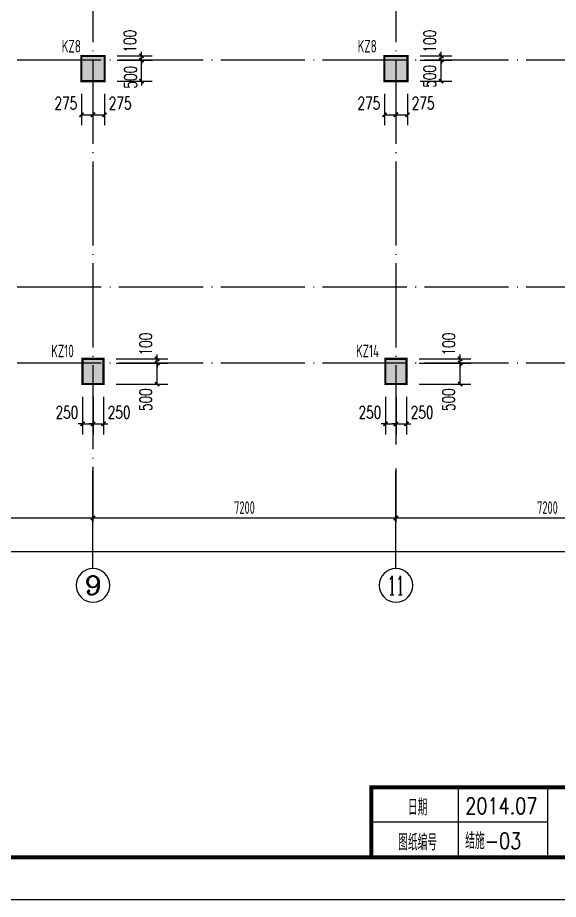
# Model space of a CAD drawing. Extents: x 127019 to 780419, y 327305 to 369305.
# Drawn here: x 279161 to 292010, y 327305 to 348264 of the extents above; entities that cross this region are included whole.
import ezdxf
from ezdxf.enums import TextEntityAlignment as Align

# ---------------------------------------------------------------- set-up
doc = ezdxf.new("R2010")
doc.units = 0
doc.header["$LTSCALE"] = 1000
doc.header["$MEASUREMENT"] = 0
doc.linetypes.add('CONTINOUS', pattern=[0])
doc.linetypes.add('DOTE', pattern=[2.42, 2, -0.2, 0.02, -0.2])
doc.layers.get('0').update_dxf_attribs({"linetype": 'CONTINUOUS'})
doc.layers.get('Defpoints').update_dxf_attribs({"linetype": 'CONTINUOUS'})
for name, color, linetype in [('2106', 2, 'CONTINUOUS'), ('AXIS_TEXT', 7, 'CONTINUOUS'), ('COLU', 7, 'CONTINUOUS'), ('COLUMN', 7, 'CONTINUOUS'), ('DIM', 3, 'CONTINUOUS'), ('DOTE', 8, 'DOTE'), ('PUB_DIM', 3, 'CONTINUOUS'), ('PUB_TITLE', 4, 'CONTINUOUS'), ('文字', 7, 'CONTINUOUS'), ('柱涂实', 54, 'CONTINUOUS'), ('柱编号', 7, 'CONTINUOUS')]:
    doc.layers.add(name, color=color, linetype=linetype)
doc.styles.add('_TCH_DIM_T3', font='SIMPLEX', dxfattribs={"width": 0.705882, "bigfont": 'GBCBIG'})
doc.styles.add('COMPLEX', font='COMPLEX.shx')
doc.styles.get("Standard").update_dxf_attribs({"font": 'gbxwxt.shx', "bigfont": 'gbhzfs.shx'})
doc.styles.add('TSSD_Dimension', font='gbxwxt.shx', dxfattribs={"width": 0.7, "bigfont": 'gbhzfs.shx'})
doc.styles.add('国标仿宋', font='SIMPLEX.shx', dxfattribs={"width": 0.75, "bigfont": 'gbhzfs.shx'})
doc.dimstyles.new('_TCH_ARCH&&100', dxfattribs={"dimtxt": 297.5, "dimasz": 100, "dimexe": 250, "dimexo": 300, "dimgap": 126.25, "dimtad": 1, "dimdec": 0, "dimzin": 0, "dimdsep": 46, "dimtxsty": '_TCH_DIM_T3', "dimblk": 'ARCHTICK', "dimcen": 0.09, "dimclrt": 7, "dimazin": 2, "dimtfac": 1, "dimtdec": 0, "dimtix": 1, "dimtmove": 2, "dimatfit": 3, "dimfxl": 0, "dimtolj": 1, "dimtzin": 0, "dimarcsym": 0})
doc.dimstyles.new('TSSD_100_100', dxfattribs={"dimtxt": 300, "dimasz": 100, "dimexe": 100, "dimexo": 250, "dimgap": 100, "dimtad": 1, "dimdec": 0, "dimzin": 0, "dimdsep": 46, "dimtxsty": 'TSSD_Dimension', "dimblk": 'ARCHTICK', "dimcen": 0, "dimdle": 100, "dimclrt": 7, "dimadec": 0, "dimazin": 0, "dimtfac": 1, "dimtdec": 0, "dimtix": 1, "dimtmove": 2, "dimatfit": 3, "dimfxl": 0, "dimtolj": 1, "dimtzin": 0, "dimarcsym": 0})

# ---------------------------------------------------------------- blocks, each defined once
blk = doc.blocks.new('_axiso')
blk.add_circle((0, 0), 0.5)
at = {"layer": 'AXIS_TEXT', "style": 'COMPLEX', "width": 1.041667}
blk.add_attdef('A', text='', height=0.56, dxfattribs=at).set_placement((-0.25, -0.28), (0.25, -0.28), align=Align.FIT)
blk = doc.blocks.new('_ArchTick')
at = {"color": 0, "linetype": 'ByBlock', "const_width": 0.4}
blk.add_lwpolyline([(-0.5, -0.5), (0.5, 0.5)], dxfattribs=at)
blk = doc.blocks.new('*D263')
at = {"layer": 'Defpoints', "color": 0, "transparency": 16777216}
for p in [(252151, 337793), (298951, 337793), (252151, 335568)]:
    blk.add_point(p, dxfattribs=at)
at = {"layer": 'DIM', "color": 0, "lineweight": -2, "transparency": 16777216}
for p, q in [((252151, 337543), (252151, 335468)), ((298951, 337543), (298951, 335468)), ((299051, 335568), (252051, 335568))]:
    blk.add_line(p, q, dxfattribs=at)
at = {"layer": 'DIM', "color": 0, "lineweight": -2, "transparency": 16777216, "xscale": 100, "yscale": 100, "zscale": 100, "rotation": 180.0000000000003}
blk.add_blockref('_ArchTick', (252151, 335568), dxfattribs=at)
at = {"layer": 'DIM', "color": 0, "lineweight": -2, "transparency": 16777216, "xscale": 100, "yscale": 100, "zscale": 100}
blk.add_blockref('_ArchTick', (298951, 335568), dxfattribs=at)
at = {"layer": 'DIM', "color": 7, "transparency": 16777216, "insert": (275551, 335818), "char_height": 300, "attachment_point": 5, "style": 'TSSD_Dimension'}
blk.add_mtext('\\A1;46800', dxfattribs=at)
blk = doc.blocks.new('*D267')
at = {"layer": 'Defpoints', "color": 0, "transparency": 16777216}
for p in [(273751, 337793), (280951, 337793), (273751, 336368)]:
    blk.add_point(p, dxfattribs=at)
at = {"layer": 'DIM', "color": 0, "lineweight": -2, "transparency": 16777216}
for p, q in [((273751, 337543), (273751, 336268)), ((280951, 337543), (280951, 336268)), ((281051, 336368), (273651, 336368))]:
    blk.add_line(p, q, dxfattribs=at)
at = {"layer": 'DIM', "color": 0, "lineweight": -2, "transparency": 16777216, "xscale": 100, "yscale": 100, "zscale": 100, "rotation": 180}
blk.add_blockref('_ArchTick', (273751, 336368), dxfattribs=at)
at = {"layer": 'DIM', "color": 0, "lineweight": -2, "transparency": 16777216, "xscale": 100, "yscale": 100, "zscale": 100}
blk.add_blockref('_ArchTick', (280951, 336368), dxfattribs=at)
at = {"layer": 'DIM', "color": 7, "transparency": 16777216, "insert": (277351, 336618), "char_height": 300, "attachment_point": 5, "style": 'TSSD_Dimension'}
blk.add_mtext('\\A1;7200', dxfattribs=at)
blk = doc.blocks.new('*D268')
at = {"layer": 'Defpoints', "color": 0, "transparency": 16777216}
for p in [(280951, 337793), (288151, 337793), (280951, 336368)]:
    blk.add_point(p, dxfattribs=at)
at = {"layer": 'DIM', "color": 0, "lineweight": -2, "transparency": 16777216}
for p, q in [((280951, 337543), (280951, 336268)), ((288151, 337543), (288151, 336268)), ((288251, 336368), (280851, 336368))]:
    blk.add_line(p, q, dxfattribs=at)
at = {"layer": 'DIM', "color": 0, "lineweight": -2, "transparency": 16777216, "xscale": 100, "yscale": 100, "zscale": 100, "rotation": 180}
blk.add_blockref('_ArchTick', (280951, 336368), dxfattribs=at)
at = {"layer": 'DIM', "color": 0, "lineweight": -2, "transparency": 16777216, "xscale": 100, "yscale": 100, "zscale": 100}
blk.add_blockref('_ArchTick', (288151, 336368), dxfattribs=at)
at = {"layer": 'DIM', "color": 7, "transparency": 16777216, "insert": (284551, 336618), "char_height": 300, "attachment_point": 5, "style": 'TSSD_Dimension'}
blk.add_mtext('\\A1;7200', dxfattribs=at)
blk = doc.blocks.new('*D269')
at = {"layer": 'Defpoints', "color": 0, "transparency": 16777216}
for p in [(288151, 337793), (295351, 337793), (288151, 336368)]:
    blk.add_point(p, dxfattribs=at)
at = {"layer": 'DIM', "color": 0, "lineweight": -2, "transparency": 16777216}
for p, q in [((288151, 337543), (288151, 336268)), ((295351, 337543), (295351, 336268)), ((295451, 336368), (288051, 336368))]:
    blk.add_line(p, q, dxfattribs=at)
at = {"layer": 'DIM', "color": 0, "lineweight": -2, "transparency": 16777216, "xscale": 100, "yscale": 100, "zscale": 100, "rotation": 180}
blk.add_blockref('_ArchTick', (288151, 336368), dxfattribs=at)
at = {"layer": 'DIM', "color": 0, "lineweight": -2, "transparency": 16777216, "xscale": 100, "yscale": 100, "zscale": 100}
blk.add_blockref('_ArchTick', (295351, 336368), dxfattribs=at)
at = {"layer": 'DIM', "color": 7, "transparency": 16777216, "insert": (291751, 336618), "char_height": 300, "attachment_point": 5, "style": 'TSSD_Dimension'}
blk.add_mtext('\\A1;7200', dxfattribs=at)
blk = doc.blocks.new('A$C5E704440')
at = {"layer": '2106', "color": 8}
for points in [[(29075, -9500), (28525, -9500), (29075, -10100), (28525, -10100)], [(36275, -9500), (35725, -9500), (36275, -10100), (35725, -10100)], [(29050, -16700), (28550, -16700), (29050, -17300), (28550, -17300)], [(36250, -16700), (35750, -16700), (36250, -17300), (35750, -17300)]]:
    blk.add_solid(points, dxfattribs=at)
at = {"layer": 'COLUMN'}
for points in [[(28525, -10100), (29075, -10100), (29075, -9500), (28525, -9500)], [(35725, -10100), (36275, -10100), (36275, -9500), (35725, -9500)], [(29050, -17300), (28550, -17300), (28550, -16700), (29050, -16700)], [(36250, -17300), (35750, -17300), (35750, -16700), (36250, -16700)]]:
    blk.add_lwpolyline(points, close=True, dxfattribs=at)
blk = doc.blocks.new('*D636')
at = {"layer": 'Defpoints', "color": 0, "linetype": 'CONTINOUS', "transparency": 16777216}
for p in [(288402, 340154), (288402, 340054), (289678, 340153)]:
    blk.add_point(p, dxfattribs=at)
at = {"layer": 'PUB_DIM', "color": 0, "linetype": 'CONTINOUS', "lineweight": -2, "transparency": 16777216}
for p, q in [((289678, 340153), (289678, 340253)), ((288702, 340153), (289928, 340153)), ((288702, 340053), (289928, 340053)), ((289678, 340053), (289678, 340153)), ((289678, 340053), (289678, 339953))]:
    blk.add_line(p, q, dxfattribs=at)
at = {"layer": 'PUB_DIM', "color": 0, "linetype": 'CONTINOUS', "lineweight": -2, "transparency": 16777216, "xscale": 100, "yscale": 100, "zscale": 100}
for p, rotation in [((289678, 340153), 269.9638937365683), ((289678, 340053), 89.96389373656834)]:
    blk.add_blockref('_ArchTick', p, dxfattribs=dict(at, rotation=rotation))
at = {"layer": 'PUB_DIM', "color": 7, "linetype": 'CONTINOUS', "transparency": 16777216, "insert": (289404, 340503), "char_height": 297.5, "attachment_point": 5, "rotation": 89.9639, "style": '_TCH_DIM_T3'}
blk.add_mtext('\\A1;100', dxfattribs=at)
blk = doc.blocks.new('*D637')
at = {"layer": 'Defpoints', "color": 0, "linetype": 'CONTINOUS', "transparency": 16777216}
for p in [(288402, 340054), (289678, 340053), (288401, 339554)]:
    blk.add_point(p, dxfattribs=at)
at = {"layer": 'PUB_DIM', "color": 0, "linetype": 'CONTINOUS', "lineweight": -2, "transparency": 16777216}
for p, q in [((288702, 340053), (289928, 340053)), ((289678, 339553), (289678, 340053)), ((288701, 339553), (289928, 339553))]:
    blk.add_line(p, q, dxfattribs=at)
at = {"layer": 'PUB_DIM', "color": 0, "linetype": 'CONTINOUS', "lineweight": -2, "transparency": 16777216, "xscale": 100, "yscale": 100, "zscale": 100}
for p, rotation in [((289678, 340053), 89.96389373658486), ((289678, 339553), 269.9638937365849)]:
    blk.add_blockref('_ArchTick', p, dxfattribs=dict(at, rotation=rotation))
at = {"layer": 'PUB_DIM', "color": 7, "linetype": 'CONTINOUS', "transparency": 16777216, "insert": (289403, 339183), "char_height": 297.5, "attachment_point": 5, "rotation": 89.9639, "style": '_TCH_DIM_T3'}
blk.add_mtext('\\A1;500', dxfattribs=at)
blk = doc.blocks.new('*D638')
at = {"layer": 'Defpoints', "color": 0, "linetype": 'CONTINOUS', "transparency": 16777216}
for p in [(288152, 339554), (288402, 339554), (288402, 338607)]:
    blk.add_point(p, dxfattribs=at)
at = {"layer": 'PUB_DIM', "color": 0, "linetype": 'CONTINOUS', "lineweight": -2, "transparency": 16777216}
for p, q in [((288152, 339254), (288152, 338357)), ((288402, 339254), (288402, 338357)), ((288152, 338607), (288052, 338607)), ((288152, 338607), (288402, 338607)), ((288402, 338607), (288502, 338607))]:
    blk.add_line(p, q, dxfattribs=at)
at = {"layer": 'PUB_DIM', "color": 0, "linetype": 'CONTINOUS', "lineweight": -2, "transparency": 16777216, "xscale": 100, "yscale": 100, "zscale": 100}
blk.add_blockref('_ArchTick', (288152, 338607), dxfattribs=at)
at = {"layer": 'PUB_DIM', "color": 0, "linetype": 'CONTINOUS', "lineweight": -2, "transparency": 16777216, "xscale": 100, "yscale": 100, "zscale": 100, "rotation": 180}
blk.add_blockref('_ArchTick', (288402, 338607), dxfattribs=at)
at = {"layer": 'PUB_DIM', "color": 7, "linetype": 'CONTINOUS', "transparency": 16777216, "insert": (288772, 338882), "char_height": 297.5, "attachment_point": 5, "style": '_TCH_DIM_T3'}
blk.add_mtext('\\A1;250', dxfattribs=at)
blk = doc.blocks.new('*D639')
at = {"layer": 'Defpoints', "color": 0, "linetype": 'CONTINOUS', "transparency": 16777216}
for p in [(287902, 339554), (288152, 339554), (288152, 338607)]:
    blk.add_point(p, dxfattribs=at)
at = {"layer": 'PUB_DIM', "color": 0, "linetype": 'CONTINOUS', "lineweight": -2, "transparency": 16777216}
for p, q in [((287902, 339254), (287902, 338357)), ((288152, 339254), (288152, 338357)), ((287902, 338607), (287802, 338607)), ((287902, 338607), (288152, 338607)), ((288152, 338607), (288252, 338607))]:
    blk.add_line(p, q, dxfattribs=at)
at = {"layer": 'PUB_DIM', "color": 0, "linetype": 'CONTINOUS', "lineweight": -2, "transparency": 16777216, "xscale": 100, "yscale": 100, "zscale": 100}
blk.add_blockref('_ArchTick', (287902, 338607), dxfattribs=at)
at = {"layer": 'PUB_DIM', "color": 0, "linetype": 'CONTINOUS', "lineweight": -2, "transparency": 16777216, "xscale": 100, "yscale": 100, "zscale": 100, "rotation": 180}
blk.add_blockref('_ArchTick', (288152, 338607), dxfattribs=at)
at = {"layer": 'PUB_DIM', "color": 7, "linetype": 'CONTINOUS', "transparency": 16777216, "insert": (287532, 338882), "char_height": 297.5, "attachment_point": 5, "style": '_TCH_DIM_T3'}
blk.add_mtext('\\A1;250', dxfattribs=at)
blk = doc.blocks.new('*D640')
at = {"layer": 'Defpoints', "color": 0, "linetype": 'CONTINOUS', "transparency": 16777216}
for p in [(281202, 340154), (281202, 340054), (282478, 340153)]:
    blk.add_point(p, dxfattribs=at)
at = {"layer": 'PUB_DIM', "color": 0, "linetype": 'CONTINOUS', "lineweight": -2, "transparency": 16777216}
for p, q in [((282478, 340153), (282478, 340253)), ((281502, 340153), (282728, 340153)), ((281502, 340053), (282728, 340053)), ((282478, 340053), (282478, 340153)), ((282478, 340053), (282478, 339953))]:
    blk.add_line(p, q, dxfattribs=at)
at = {"layer": 'PUB_DIM', "color": 0, "linetype": 'CONTINOUS', "lineweight": -2, "transparency": 16777216, "xscale": 100, "yscale": 100, "zscale": 100}
for p, rotation in [((282478, 340153), 269.9638937365683), ((282478, 340053), 89.96389373656834)]:
    blk.add_blockref('_ArchTick', p, dxfattribs=dict(at, rotation=rotation))
at = {"layer": 'PUB_DIM', "color": 7, "linetype": 'CONTINOUS', "transparency": 16777216, "insert": (282204, 340503), "char_height": 297.5, "attachment_point": 5, "rotation": 89.9639, "style": '_TCH_DIM_T3'}
blk.add_mtext('\\A1;100', dxfattribs=at)
blk = doc.blocks.new('*D641')
at = {"layer": 'Defpoints', "color": 0, "linetype": 'CONTINOUS', "transparency": 16777216}
for p in [(281202, 340054), (282478, 340053), (281201, 339554)]:
    blk.add_point(p, dxfattribs=at)
at = {"layer": 'PUB_DIM', "color": 0, "linetype": 'CONTINOUS', "lineweight": -2, "transparency": 16777216}
for p, q in [((281502, 340053), (282728, 340053)), ((282478, 339553), (282478, 340053)), ((281501, 339553), (282728, 339553))]:
    blk.add_line(p, q, dxfattribs=at)
at = {"layer": 'PUB_DIM', "color": 0, "linetype": 'CONTINOUS', "lineweight": -2, "transparency": 16777216, "xscale": 100, "yscale": 100, "zscale": 100}
for p, rotation in [((282478, 340053), 89.96389373658486), ((282478, 339553), 269.9638937365849)]:
    blk.add_blockref('_ArchTick', p, dxfattribs=dict(at, rotation=rotation))
at = {"layer": 'PUB_DIM', "color": 7, "linetype": 'CONTINOUS', "transparency": 16777216, "insert": (282203, 339183), "char_height": 297.5, "attachment_point": 5, "rotation": 89.9639, "style": '_TCH_DIM_T3'}
blk.add_mtext('\\A1;500', dxfattribs=at)
blk = doc.blocks.new('*D642')
at = {"layer": 'Defpoints', "color": 0, "linetype": 'CONTINOUS', "transparency": 16777216}
for p in [(280952, 339554), (281202, 339554), (281202, 338607)]:
    blk.add_point(p, dxfattribs=at)
at = {"layer": 'PUB_DIM', "color": 0, "linetype": 'CONTINOUS', "lineweight": -2, "transparency": 16777216}
for p, q in [((280952, 339254), (280952, 338357)), ((281202, 339254), (281202, 338357)), ((280952, 338607), (280852, 338607)), ((280952, 338607), (281202, 338607)), ((281202, 338607), (281302, 338607))]:
    blk.add_line(p, q, dxfattribs=at)
at = {"layer": 'PUB_DIM', "color": 0, "linetype": 'CONTINOUS', "lineweight": -2, "transparency": 16777216, "xscale": 100, "yscale": 100, "zscale": 100}
blk.add_blockref('_ArchTick', (280952, 338607), dxfattribs=at)
at = {"layer": 'PUB_DIM', "color": 0, "linetype": 'CONTINOUS', "lineweight": -2, "transparency": 16777216, "xscale": 100, "yscale": 100, "zscale": 100, "rotation": 180}
blk.add_blockref('_ArchTick', (281202, 338607), dxfattribs=at)
at = {"layer": 'PUB_DIM', "color": 7, "linetype": 'CONTINOUS', "transparency": 16777216, "insert": (281572, 338882), "char_height": 297.5, "attachment_point": 5, "style": '_TCH_DIM_T3'}
blk.add_mtext('\\A1;250', dxfattribs=at)
blk = doc.blocks.new('*D643')
at = {"layer": 'Defpoints', "color": 0, "linetype": 'CONTINOUS', "transparency": 16777216}
for p in [(280702, 339554), (280952, 339554), (280952, 338607)]:
    blk.add_point(p, dxfattribs=at)
at = {"layer": 'PUB_DIM', "color": 0, "linetype": 'CONTINOUS', "lineweight": -2, "transparency": 16777216}
for p, q in [((280702, 339254), (280702, 338357)), ((280952, 339254), (280952, 338357)), ((280702, 338607), (280602, 338607)), ((280702, 338607), (280952, 338607)), ((280952, 338607), (281052, 338607))]:
    blk.add_line(p, q, dxfattribs=at)
at = {"layer": 'PUB_DIM', "color": 0, "linetype": 'CONTINOUS', "lineweight": -2, "transparency": 16777216, "xscale": 100, "yscale": 100, "zscale": 100}
blk.add_blockref('_ArchTick', (280702, 338607), dxfattribs=at)
at = {"layer": 'PUB_DIM', "color": 0, "linetype": 'CONTINOUS', "lineweight": -2, "transparency": 16777216, "xscale": 100, "yscale": 100, "zscale": 100, "rotation": 180}
blk.add_blockref('_ArchTick', (280952, 338607), dxfattribs=at)
at = {"layer": 'PUB_DIM', "color": 7, "linetype": 'CONTINOUS', "transparency": 16777216, "insert": (280332, 338882), "char_height": 297.5, "attachment_point": 5, "style": '_TCH_DIM_T3'}
blk.add_mtext('\\A1;250', dxfattribs=at)
blk = doc.blocks.new('*D696')
at = {"layer": 'Defpoints', "color": 0, "linetype": 'CONTINOUS', "transparency": 16777216}
for p in [(281226, 347254), (282105, 347254), (281226, 346754)]:
    blk.add_point(p, dxfattribs=at)
at = {"layer": 'PUB_DIM', "color": 0, "linetype": 'CONTINOUS', "lineweight": -2, "transparency": 16777216}
for p, q in [((282105, 347254), (282105, 347354)), ((281526, 347254), (282355, 347254)), ((282105, 346754), (282105, 347254)), ((281526, 346754), (282355, 346754)), ((282105, 346754), (282105, 346654))]:
    blk.add_line(p, q, dxfattribs=at)
at = {"layer": 'PUB_DIM', "color": 0, "linetype": 'CONTINOUS', "lineweight": -2, "transparency": 16777216, "xscale": 100, "yscale": 100, "zscale": 100}
for p, rotation in [((282105, 347254), 270), ((282105, 346754), 90)]:
    blk.add_blockref('_ArchTick', p, dxfattribs=dict(at, rotation=rotation))
at = {"layer": 'PUB_DIM', "color": 7, "linetype": 'CONTINOUS', "transparency": 16777216, "insert": (281841, 346847), "char_height": 297.5, "attachment_point": 5, "rotation": 90, "style": '_TCH_DIM_T3'}
blk.add_mtext('\\A1;500', dxfattribs=at)
blk = doc.blocks.new('*D697')
at = {"layer": 'Defpoints', "color": 0, "linetype": 'CONTINOUS', "transparency": 16777216}
for p in [(281226, 347354), (282105, 347354), (281226, 347254)]:
    blk.add_point(p, dxfattribs=at)
at = {"layer": 'PUB_DIM', "color": 0, "linetype": 'CONTINOUS', "lineweight": -2, "transparency": 16777216}
for p, q in [((281526, 347354), (282355, 347354)), ((282105, 347354), (282105, 347454)), ((282105, 347254), (282105, 347354)), ((281526, 347254), (282355, 347254)), ((282105, 347254), (282105, 347154))]:
    blk.add_line(p, q, dxfattribs=at)
at = {"layer": 'PUB_DIM', "color": 0, "linetype": 'CONTINOUS', "lineweight": -2, "transparency": 16777216, "xscale": 100, "yscale": 100, "zscale": 100}
for p, rotation in [((282105, 347354), 270), ((282105, 347254), 90)]:
    blk.add_blockref('_ArchTick', p, dxfattribs=dict(at, rotation=rotation))
at = {"layer": 'PUB_DIM', "color": 7, "linetype": 'CONTINOUS', "transparency": 16777216, "insert": (281830, 347704), "char_height": 297.5, "attachment_point": 5, "rotation": 90, "style": '_TCH_DIM_T3'}
blk.add_mtext('\\A1;100', dxfattribs=at)
blk = doc.blocks.new('*D770')
at = {"layer": 'Defpoints', "color": 0, "transparency": 16777216}
for p in [(288426, 347254), (289228, 347254), (288426, 346754)]:
    blk.add_point(p, dxfattribs=at)
at = {"layer": 'DIM', "color": 0, "lineweight": -2, "transparency": 16777216}
for p, q in [((288726, 347254), (289478, 347254)), ((289228, 346754), (289228, 347254)), ((288726, 346754), (289478, 346754))]:
    blk.add_line(p, q, dxfattribs=at)
at = {"layer": 'DIM', "color": 0, "lineweight": -2, "transparency": 16777216, "xscale": 100, "yscale": 100, "zscale": 100}
for p, rotation in [((289228, 347254), 90), ((289228, 346754), 270)]:
    blk.add_blockref('_ArchTick', p, dxfattribs=dict(at, rotation=rotation))
at = {"layer": 'DIM', "color": 7, "transparency": 16777216, "insert": (288953, 346868), "char_height": 297.5, "attachment_point": 5, "rotation": 90, "style": '_TCH_DIM_T3'}
blk.add_mtext('\\A1;500', dxfattribs=at)
blk = doc.blocks.new('*D771')
at = {"layer": 'Defpoints', "color": 0, "transparency": 16777216}
for p in [(288426, 347354), (289228, 347354), (288426, 347254)]:
    blk.add_point(p, dxfattribs=at)
at = {"layer": 'DIM', "color": 0, "lineweight": -2, "transparency": 16777216}
for p, q in [((288726, 347354), (289478, 347354)), ((289228, 347354), (289228, 347454)), ((289228, 347254), (289228, 347354)), ((288726, 347254), (289478, 347254)), ((289228, 347254), (289228, 347154))]:
    blk.add_line(p, q, dxfattribs=at)
at = {"layer": 'DIM', "color": 0, "lineweight": -2, "transparency": 16777216, "xscale": 100, "yscale": 100, "zscale": 100}
for p, rotation in [((289228, 347354), 270), ((289228, 347254), 90)]:
    blk.add_blockref('_ArchTick', p, dxfattribs=dict(at, rotation=rotation))
at = {"layer": 'DIM', "color": 7, "transparency": 16777216, "insert": (288953, 347704), "char_height": 297.5, "attachment_point": 5, "rotation": 90, "style": '_TCH_DIM_T3'}
blk.add_mtext('\\A1;100', dxfattribs=at)
blk = doc.blocks.new('*D772')
at = {"layer": 'Defpoints', "color": 0, "transparency": 16777216}
for p in [(288151, 346754), (288426, 346754), (288426, 345954)]:
    blk.add_point(p, dxfattribs=at)
at = {"layer": 'DIM', "color": 0, "lineweight": -2, "transparency": 16777216}
for p, q in [((288151, 346454), (288151, 345704)), ((288426, 346454), (288426, 345704)), ((288151, 345954), (288426, 345954))]:
    blk.add_line(p, q, dxfattribs=at)
at = {"layer": 'DIM', "color": 0, "lineweight": -2, "transparency": 16777216, "xscale": 100, "yscale": 100, "zscale": 100, "rotation": 180}
blk.add_blockref('_ArchTick', (288151, 345954), dxfattribs=at)
at = {"layer": 'DIM', "color": 0, "lineweight": -2, "transparency": 16777216, "xscale": 100, "yscale": 100, "zscale": 100}
blk.add_blockref('_ArchTick', (288426, 345954), dxfattribs=at)
at = {"layer": 'DIM', "color": 7, "transparency": 16777216, "insert": (288796, 346229), "char_height": 297.5, "attachment_point": 5, "style": '_TCH_DIM_T3'}
blk.add_mtext('\\A1;275', dxfattribs=at)
blk = doc.blocks.new('*D773')
at = {"layer": 'Defpoints', "color": 0, "transparency": 16777216}
for p in [(287876, 346754), (288151, 346754), (288151, 345954)]:
    blk.add_point(p, dxfattribs=at)
at = {"layer": 'DIM', "color": 0, "lineweight": -2, "transparency": 16777216}
for p, q in [((287876, 346454), (287876, 345704)), ((288151, 346454), (288151, 345704)), ((287876, 345954), (288151, 345954))]:
    blk.add_line(p, q, dxfattribs=at)
at = {"layer": 'DIM', "color": 0, "lineweight": -2, "transparency": 16777216, "xscale": 100, "yscale": 100, "zscale": 100, "rotation": 180}
blk.add_blockref('_ArchTick', (287876, 345954), dxfattribs=at)
at = {"layer": 'DIM', "color": 0, "lineweight": -2, "transparency": 16777216, "xscale": 100, "yscale": 100, "zscale": 100}
blk.add_blockref('_ArchTick', (288151, 345954), dxfattribs=at)
at = {"layer": 'DIM', "color": 7, "transparency": 16777216, "insert": (287506, 346229), "char_height": 297.5, "attachment_point": 5, "style": '_TCH_DIM_T3'}
blk.add_mtext('\\A1;275', dxfattribs=at)
blk = doc.blocks.new('*D844')
at = {"layer": 'Defpoints', "color": 0, "transparency": 16777216}
for p in [(280951, 346754), (281226, 346754), (281226, 345954)]:
    blk.add_point(p, dxfattribs=at)
at = {"layer": 'DIM', "color": 0, "lineweight": -2, "transparency": 16777216}
for p, q in [((280951, 346454), (280951, 345704)), ((281226, 346454), (281226, 345704)), ((280951, 345954), (281226, 345954))]:
    blk.add_line(p, q, dxfattribs=at)
at = {"layer": 'DIM', "color": 0, "lineweight": -2, "transparency": 16777216, "xscale": 100, "yscale": 100, "zscale": 100, "rotation": 180}
blk.add_blockref('_ArchTick', (280951, 345954), dxfattribs=at)
at = {"layer": 'DIM', "color": 0, "lineweight": -2, "transparency": 16777216, "xscale": 100, "yscale": 100, "zscale": 100}
blk.add_blockref('_ArchTick', (281226, 345954), dxfattribs=at)
at = {"layer": 'DIM', "color": 7, "transparency": 16777216, "insert": (281596, 346229), "char_height": 297.5, "attachment_point": 5, "style": '_TCH_DIM_T3'}
blk.add_mtext('\\A1;275', dxfattribs=at)
blk = doc.blocks.new('*D845')
at = {"layer": 'Defpoints', "color": 0, "transparency": 16777216}
for p in [(280676, 346754), (280951, 346754), (280951, 345954)]:
    blk.add_point(p, dxfattribs=at)
at = {"layer": 'DIM', "color": 0, "lineweight": -2, "transparency": 16777216}
for p, q in [((280676, 346454), (280676, 345704)), ((280951, 346454), (280951, 345704)), ((280676, 345954), (280951, 345954))]:
    blk.add_line(p, q, dxfattribs=at)
at = {"layer": 'DIM', "color": 0, "lineweight": -2, "transparency": 16777216, "xscale": 100, "yscale": 100, "zscale": 100, "rotation": 180}
blk.add_blockref('_ArchTick', (280676, 345954), dxfattribs=at)
at = {"layer": 'DIM', "color": 0, "lineweight": -2, "transparency": 16777216, "xscale": 100, "yscale": 100, "zscale": 100}
blk.add_blockref('_ArchTick', (280951, 345954), dxfattribs=at)
at = {"layer": 'DIM', "color": 7, "transparency": 16777216, "insert": (280306, 346229), "char_height": 297.5, "attachment_point": 5, "style": '_TCH_DIM_T3'}
blk.add_mtext('\\A1;275', dxfattribs=at)

msp = doc.modelspace()

# ---------------------------------------------------------------- linework, layer by layer
at = {"layer": 'COLU', "const_width": 50}
for points in [[(280676.2, 347353.6), (281226.2, 347353.6), (281226.2, 346753.6), (280676.2, 346753.6)], [(287876.2, 347354.1), (288426.2, 347354.1), (288426.2, 346754.1), (287876.2, 346754.1)], [(280700.9, 340153.6), (281200.9, 340153.6), (281200.9, 339553.6), (280700.9, 339553.6)], [(287900.9, 340153.6), (288400.9, 340153.6), (288400.9, 339553.6), (287900.9, 339553.6)]]:
    msp.add_lwpolyline(points, close=True, dxfattribs=at)
at = {"layer": 'DIM'}
for p, q in [((280951.2, 335168.4), (280951.2, 337493.4)), ((288151.2, 335168.4), (288151.2, 337493.4))]:
    msp.add_line(p, q, dxfattribs=at)
at = {"layer": 'DOTE'}
for p, q in [((280951.2, 359363.8), (280951.2, 337543.4)), ((288151.2, 359363.8), (288151.2, 338120.6)), ((300508.5, 347253.6), (250904.9, 347253.6)), ((300508.5, 341853.6), (250904.9, 341853.6)), ((300508.5, 340053.6), (250904.9, 340053.6))]:
    msp.add_line(p, q, dxfattribs=at)
at = {"layer": 'PUB_TITLE'}
msp.add_lwpolyline([(245819.2, 327305.3), (305219.2, 327305.3), (305219.2, 369305.3), (245819.2, 369305.3)], close=True, dxfattribs=at)
at = {"layer": 'PUB_TITLE', "const_width": 100}
msp.add_lwpolyline([(246819.2, 328305.3), (304219.2, 328305.3), (304219.2, 368305.3), (246819.2, 368305.3)], close=True, dxfattribs=at)
at = {"layer": '文字'}
for p, q in [((289629.1, 329968.5), (289629.1, 328305.3)), ((291754.3, 329968.5), (291754.3, 328305.3)), ((291754.3, 329136.9), (287564.7, 329136.9))]:
    msp.add_line(p, q, dxfattribs=at)
at = {"layer": '文字', "const_width": 92.4}
msp.add_lwpolyline([(287564.7, 329968.5), (287564.7, 328305.3), (304219.2, 328305.3), (304219.2, 329968.5)], close=True, dxfattribs=at)

# ---------------------------------------------------------------- block references
at = {"layer": 'DIM'}
ref = msp.add_blockref('_axiso', (280951.2, 334768.4), dxfattribs=dict(at, xscale=-800, yscale=800, zscale=800, rotation=180))
ref.add_attrib('A', '9', dxfattribs={"layer": 'AXIS_TEXT', "height": 448, "style": 'COMPLEX', "width": 1.339286}).set_placement((280751.2, 334544.4), (281151.2, 334544.4), align=Align.FIT)
ref = msp.add_blockref('_axiso', (288151.2, 334768.4), dxfattribs=dict(at, xscale=-800, yscale=800, zscale=800, rotation=180))
ref.add_attrib('A', '11', dxfattribs={"layer": 'AXIS_TEXT', "height": 448, "style": 'COMPLEX', "width": 0.78125}).set_placement((287951.2, 334544.4), (288351.2, 334544.4), align=Align.FIT)
at = {"layer": '柱涂实', "color": 7, "linetype": 'CONTINOUS'}
msp.add_blockref('A$C5E704440', (252151.2, 356853.6), dxfattribs=at)

# ---------------------------------------------------------------- texts
at = {"layer": '文字', "style": '国标仿宋', "width": 0.8}
for s, p in [('日期', (288666.8, 329300.7)), ('图纸编号', (288666.8, 328469.1))]:
    msp.add_text(s, height=385, dxfattribs=at).set_placement(p, align=Align.CENTER)
for s, p in [('2014.07', (289796.9, 329334.2)), ('结施-03', (289796.9, 328502.6))]:
    msp.add_text(s, height=385, dxfattribs=at).set_placement(p)
at = {"layer": '柱编号', "width": 0.75}
for s, p in [('KZ8', (280209.2, 347434.2)), ('KZ8', (287240.3, 347434.2)), ('KZ10', (279957.9, 340190.2)), ('KZ14', (287201.2, 340190.2))]:
    msp.add_text(s, height=300, dxfattribs=at).set_placement(p)

# ---------------------------------------------------------------- dimensions: what is measured, and where the dimension line sits
at = {"layer": 'DIM'}
for base, p1, p2, angle, picture, middle in [((289228.2, 347354.1), (288426.2, 347254.1), (288426.2, 347354.1), 90, '*D771', (288953.2, 347704.1)), ((289228.2, 347254.1), (288426.2, 346754.1), (288426.2, 347254.1), 90, '*D770', (288953.2, 346868.1)), ((280951.2, 345953.6), (280676.2, 346753.6), (280951.2, 346753.6), 0, '*D845', (280306.2, 346228.6)), ((281226.2, 345953.6), (280951.2, 346753.6), (281226.2, 346753.6), 0, '*D844', (281596.2, 346228.6)), ((288151.2, 345954.1), (287876.2, 346754.1), (288151.2, 346754.1), 0, '*D773', (287506.2, 346229.1)), ((288426.2, 345954.1), (288151.2, 346754.1), (288426.2, 346754.1), 0, '*D772', (288796.2, 346229.1))]:
    dim = msp.add_linear_dim(base=base, p1=p1, p2=p2, angle=angle, dimstyle='_TCH_ARCH&&100', dxfattribs=at)
    dim.commit()
    dim.dimension.update_dxf_attribs({"geometry": picture, "text_midpoint": middle, "dimtype": 129})
dim = msp.add_aligned_dim(p1=(298951.2, 337793.4), p2=(252151.2, 337793.4), distance=2225, dimstyle='TSSD_100_100', dxfattribs=at)
dim.commit()
dim.dimension.update_dxf_attribs({"geometry": '*D263', "text_midpoint": (275551.2, 335818.4)})
for base, p1, p2, picture, middle in [((273751.2, 336368.4), (280951.2, 337793.4), (273751.2, 337793.4), '*D267', (277351.2, 336618.4)), ((280951.2, 336368.4), (288151.2, 337793.4), (280951.2, 337793.4), '*D268', (284551.2, 336618.4)), ((288151.2, 336368.4), (295351.2, 337793.4), (288151.2, 337793.4), '*D269', (291751.2, 336618.4))]:
    dim = msp.add_linear_dim(base=base, p1=p1, p2=p2, dimstyle='TSSD_100_100', dxfattribs=at)
    dim.commit()
    dim.dimension.update_dxf_attribs({"geometry": picture, "text_midpoint": middle})
at = {"layer": 'PUB_DIM', "linetype": 'CONTINOUS'}
for base, p1, p2, angle, picture, middle in [((282105.3, 347353.6), (281226.2, 347253.6), (281226.2, 347353.6), 90, '*D697', (281830.3, 347703.6)), ((282105.3, 347253.6), (281226.2, 346753.6), (281226.2, 347253.6), 90, '*D696', (281841.1, 346846.5)), ((282478.3, 340152.8), (281201.5, 340053.6), (281201.6, 340153.6), 89.96389, '*D640', (282203.6, 340503)), ((289678.3, 340152.8), (288401.5, 340053.6), (288401.6, 340153.6), 89.96389, '*D636', (289403.6, 340503)), ((282478.3, 340052.8), (281201.2, 339553.6), (281201.5, 340053.6), 89.96389, '*D641', (282202.7, 339183)), ((289678.3, 340052.8), (288401.2, 339553.6), (288401.5, 340053.6), 89.96389, '*D637', (289402.7, 339183)), ((280951.5, 338606.8), (280701.5, 339553.6), (280951.5, 339553.6), 0, '*D643', (280331.5, 338881.8)), ((281201.5, 338606.8), (280951.5, 339553.6), (281201.5, 339553.6), 0, '*D642', (281571.5, 338881.8)), ((288151.5, 338606.8), (287901.5, 339553.6), (288151.5, 339553.6), 0, '*D639', (287531.5, 338881.8)), ((288401.5, 338606.8), (288151.5, 339553.6), (288401.5, 339553.6), 0, '*D638', (288771.5, 338881.8))]:
    dim = msp.add_linear_dim(base=base, p1=p1, p2=p2, angle=angle, dimstyle='_TCH_ARCH&&100', dxfattribs=at)
    dim.commit()
    dim.dimension.update_dxf_attribs({"geometry": picture, "text_midpoint": middle, "dimtype": 129})

doc.saveas('drawing.dxf')
